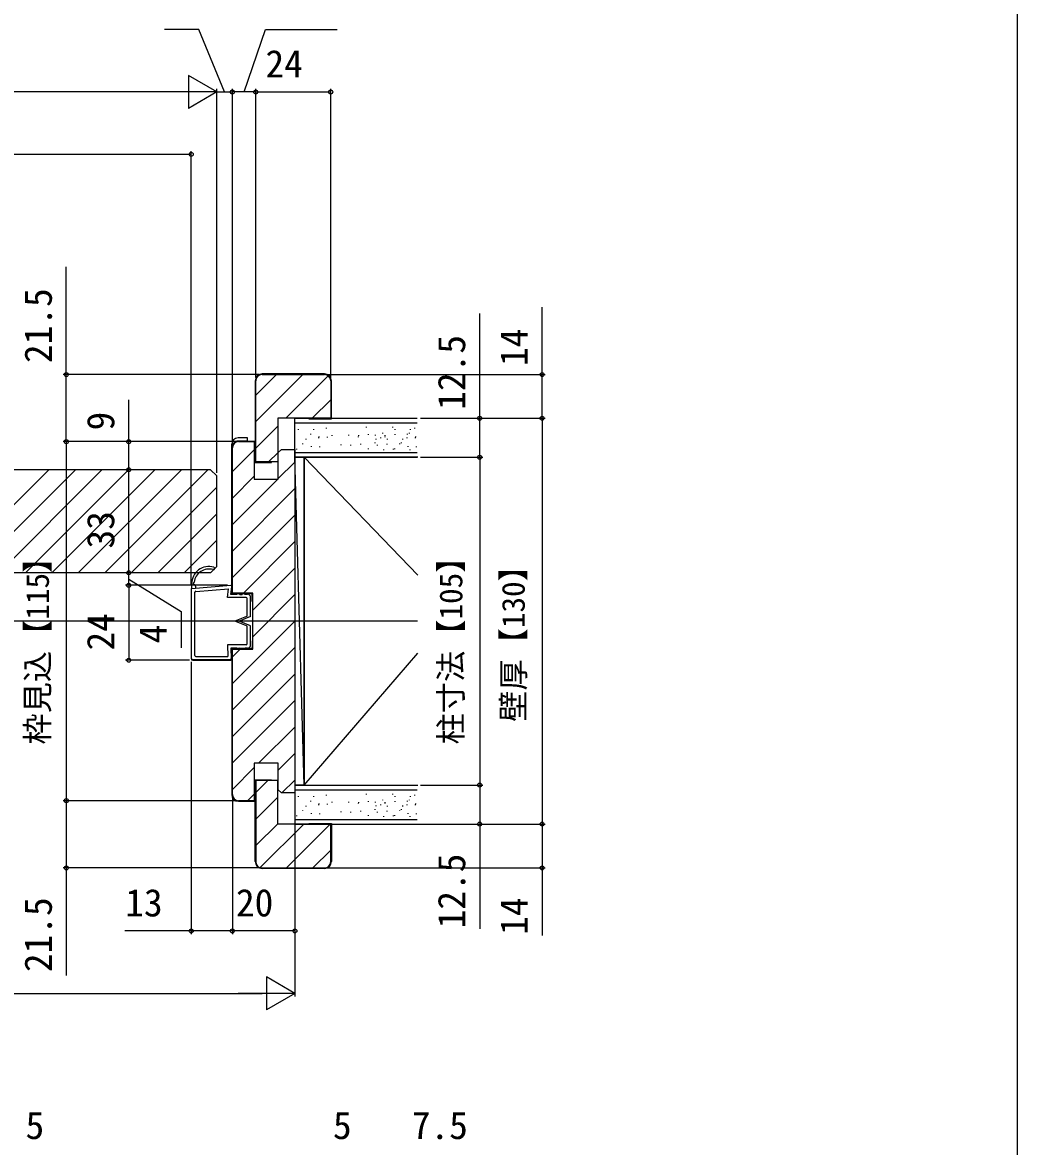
# Model space of a CAD drawing. Units: millimetres, scale not verified. Extents: x -525 to 525, y -783 to 779.
# Drawn here: x 206.3 to 525, y 72.9 to 432.9 of the extents above; entities that cross this region are included whole.
import ezdxf
from ezdxf.enums import TextEntityAlignment as Align

# ---------------------------------------------------------------- set-up
doc = ezdxf.new("R2010")
doc.units = ezdxf.units.MM
doc.header["$LTSCALE"] = 4
for name, color, linetype in [('0-3_YKK_11', 7, 'Continuous'), ('0-4_YKK_12', 2, 'Continuous'), ('0-5_YKK_13', 4, 'Continuous'), ('0-7_YKK_D', 6, 'Continuous'), ('0-8_YKK_ZWAK', 7, 'Continuous'), ('0-9_YSS_K', 3, 'Continuous'), ('0-A_YSS_KE', 3, 'Continuous')]:
    doc.layers.add(name, color=color, linetype=linetype)
doc.styles.add('ＭＳ ゴシック', font='')
doc.styles.get('ＭＳ ゴシック').set_extended_font_data('MS Gothic')

msp = doc.modelspace()

# ---------------------------------------------------------------- linework, layer by layer
at = {"layer": '0-3_YKK_11'}
for points in [[(275.5, 298.902), (280.7, 298.902), (280.7, 291.902), (280.5, 291.902)], [(280, 247.502), (279.8, 247.502), (279.8, 250.002), (273.3, 250.002), (273.3, 296.702)], [(273.5, 185.702), (273.5, 232.202), (280, 232.202), (280, 250.202), (273.5, 250.202), (273.5, 296.702)], [(275.5, 298.702), (280.5, 298.702), (280.5, 286.702), (288.2, 286.702), (288.2, 295.202), (289.2, 296.202), (293.5, 296.202)], [(293.5, 296.202), (293.5, 186.202), (289.2, 186.202), (288.2, 187.202), (288.2, 195.702), (280.5, 195.702), (280.5, 183.702), (275.5, 183.702)], [(280, 234.902), (279.8, 234.902), (279.8, 232.402), (273.3, 232.402), (273.3, 185.702)], [(275.5, 183.502), (280.7, 183.502), (280.7, 190.502), (280.5, 190.502)]]:
    msp.add_lwpolyline(points, dxfattribs=at)
for centre, radius, start, end in [((275.5, 296.702), 2.2, 90.00001, 179.99999), ((275.5, 296.702), 2, 90.00001, 179.99999), ((275.5, 185.702), 2.2, 180.00001, 269.99999), ((275.5, 185.702), 2, 180.00001, 269.99999)]:
    msp.add_arc(centre, radius, start, end, dxfattribs=at)
at = {"layer": '0-4_YKK_12'}
for p, q in [((266.5, 289.7), (141.5, 289.7)), ((181.716, 256.7), (214.716, 289.7)), ((190.201, 256.7), (223.201, 289.7)), ((198.686, 256.7), (231.686, 289.7)), ((207.172, 256.7), (240.172, 289.7)), ((215.657, 256.7), (248.657, 289.7)), ((224.142, 256.7), (257.142, 289.7)), ((232.627, 256.7), (265.627, 289.7)), ((268.5, 287.7), (266.5, 289.7)), ((268.5, 258.7), (268.5, 287.7)), ((241.113, 256.7), (268.5, 284.087)), ((249.598, 256.7), (268.5, 275.602)), ((258.083, 256.7), (268.5, 267.117)), ((266.5, 256.7), (141.5, 256.7)), ((268.5, 258.7), (266.5, 256.7)), ((260.3, 251.687), (260.3, 229.198)), ((332.825, 241.2), (-52.716, 241.2)), ((273.299, 229.228), (273.209, 231.726)), ((260.8, 228.698), (272.8, 228.698))]:
    msp.add_line(p, q, dxfattribs=at)
for centre, start, end in [((260.8, 229.198), 180, 270), ((272.8, 229.198), 270, 3.44813)]:
    msp.add_arc(centre, 0.5, start, end, dxfattribs=at)
at = {"layer": '0-5_YKK_13'}
for p, q in [((278.3, 298.9), (275.3, 298.9)), ((273.3, 296.7), (273.3, 297.9)), ((260.45, 253.198), (260.45, 251.698)), ((260.45, 251.698), (272.95, 252.698)), ((261.65, 252.405), (261.65, 251.794)), ((273, 249.798), (273.299, 252.327)), ((260.45, 229.198), (260.45, 251.698)), ((260.45, 229.198), (260.45, 251.234)), ((261.5, 230.198), (261.5, 250.461)), ((261.774, 250.759), (272.199, 251.579)), ((271.885, 248.748), (272.199, 251.579)), ((277.95, 248.748), (271.885, 248.748)), ((274.9, 249.798), (273, 249.798)), ((275.9, 249.798), (274.9, 250.198)), ((274.9, 250.198), (274.9, 249.798)), ((275.9, 249.798), (276.6, 249.798)), ((277.6, 249.798), (276.6, 250.198)), ((276.6, 250.198), (276.6, 249.798)), ((278.3, 249.798), (277.6, 249.798)), ((278.25, 243.011), (278.25, 248.448)), ((278.3, 250.198), (279.3, 249.198)), ((278.3, 250.198), (278.3, 249.798)), ((279.3, 242.698), (279.3, 249.198)), ((278.063, 242.734), (274.3, 241.198)), ((279.3, 242.698), (275.623, 241.198)), ((278.063, 239.663), (274.3, 241.198)), ((279.3, 239.698), (275.623, 241.198)), ((278.25, 233.948), (278.25, 239.385)), ((279.3, 233.198), (279.3, 239.698)), ((277.95, 233.648), (271.885, 233.648)), ((271.885, 233.648), (272.057, 229.898)), ((273, 232.598), (273.149, 229.219)), ((274.9, 232.598), (273, 232.598)), ((275.9, 232.598), (274.9, 232.198)), ((274.9, 232.198), (274.9, 232.598)), ((275.9, 232.598), (276.6, 232.598)), ((277.6, 232.598), (276.6, 232.198)), ((276.6, 232.198), (276.6, 232.598)), ((278.3, 232.598), (277.6, 232.598)), ((278.3, 232.198), (279.3, 233.198)), ((278.3, 232.198), (278.3, 232.598)), ((272.8, 228.848), (260.8, 228.848)), ((261.8, 229.898), (272.057, 229.898))]:
    msp.add_line(p, q, dxfattribs=at)
msp.add_lwpolyline([(278.3, 298.9), (278.3, 299.9), (275.3, 299.9)], dxfattribs=at)
for centre, radius, start, end in [((275.3, 297.9), 2, 90, 180), ((275.3, 297.9), 1, 90, 113.54302), ((265.95, 253.198), 5.5, 73.48217, 180), ((265.95, 253.198), 4.7, 73.48217, 173.85561), ((267.4, 258.088), 0.4, 253.48217, 0), ((267.4, 258.088), 0.4, 0, 73.48217), ((261.25, 253.198), 0.3, 116.88027, 262.81924), ((260.979, 253.733), 0.3, 296.88027, 353.85561), ((261.15, 252.405), 0.5, 0, 82.81924), ((272.95, 252.348), 0.35, 356.55187, 90), ((261.8, 250.461), 0.3, 94.96974, 180), ((277.95, 248.448), 0.3, 0, 90), ((277.95, 243.011), 0.3, 292.195, 0), ((277.95, 239.385), 0.3, 0, 67.805), ((277.95, 233.948), 0.3, 270, 0), ((260.8, 229.198), 0.35, 180, 270), ((261.8, 230.198), 0.3, 180, 270), ((272.8, 229.198), 0.35, 270, 3.44813)]:
    msp.add_arc(centre, radius, start, end, dxfattribs=at)
at = {"layer": '0-7_YKK_D'}
for p, q in [((268.5, 410.7), (259.407, 415.95)), ((259.407, 415.95), (259.407, 405.45)), ((258, 410.7), (22, 410.7)), ((268.5, 410.7), (250.313, 410.7)), ((268.5, 410.7), (259.407, 405.45)), ((268.5, 288.7), (268.5, 411.7)), ((268.5, 288.7), (268.5, 411.7)), ((268.5, 410.7), (273.5, 410.7)), ((273.5, 297.7), (273.5, 411.7)), ((273.5, 297.7), (273.5, 411.7)), ((281, 410.7), (273.5, 410.7)), ((281, 319.201), (281, 411.7)), ((281, 319.201), (281, 411.7)), ((281, 410.7), (305, 410.7)), ((305, 319.202), (305, 411.7)), ((260.3, 390.7), (65.7, 390.7)), ((260.3, 252.687), (260.3, 391.7)), ((282, 320.201), (219.3, 320.201)), ((304, 320.201), (373.716, 320.201)), ((333.716, 306.201), (373.716, 306.201)), ((333.716, 306.201), (353.716, 306.201)), ((333.716, 306.201), (373.716, 306.201)), ((372.716, 306.201), (372.716, 176.199)), ((274.5, 298.702), (219.3, 298.702)), ((274.5, 298.702), (219.3, 298.702)), ((220.3, 298.702), (220.3, 183.702)), ((274.3, 298.7), (239.3, 298.7)), ((333.716, 293.701), (353.716, 293.701)), ((333.716, 293.701), (353.716, 293.701)), ((352.716, 293.701), (352.716, 188.699)), ((264.725, 289.7), (239.3, 289.7)), ((264, 289.7), (239.3, 289.7)), ((240.3, 256.7), (240.3, 289.7)), ((257.361, 256.7), (239.3, 256.7)), ((258.361, 256.7), (239.3, 256.7)), ((240.3, 252.698), (240.3, 256.7)), ((271.95, 252.698), (239.3, 252.698)), ((271.95, 252.698), (239.3, 252.698)), ((240.3, 252.698), (240.3, 228.698)), ((259.8, 228.698), (239.3, 228.698)), ((260.3, 228.202), (260.3, 141.003)), ((333.715, 188.699), (353.716, 188.699)), ((333.715, 188.699), (353.716, 188.699)), ((274.5, 183.702), (219.3, 183.702)), ((274.5, 183.702), (219.3, 183.702)), ((273.501, 184.646), (273.501, 141.003)), ((273.501, 184.646), (273.501, 141.003)), ((293.5, 185.202), (293.5, 121.003)), ((293.5, 185.202), (293.5, 141.003)), ((306, 176.203), (373.716, 176.203)), ((333.716, 176.199), (373.716, 176.199)), ((333.716, 176.199), (353.716, 176.199)), ((282, 162.203), (219.3, 162.203)), ((304, 162.203), (373.716, 162.203)), ((293.5, 142.003), (273.501, 142.003)), ((293.5, 122.003), (284.407, 127.253)), ((284.407, 127.253), (284.407, 116.753)), ((-3, 122.003), (283, 122.003)), ((293.5, 122.003), (275.313, 122.003)), ((293.5, 122.003), (284.407, 116.753))]:
    msp.add_line(p, q, dxfattribs=at)
for points in [[(271, 410.7), (262.74, 430.7), (251.786, 430.7)], [(277.25, 410.7), (284.1, 430.7), (307.055, 430.7)], [(220.3, 298.702), (220.3, 320.201), (220.3, 354.705)], [(352.716, 293.701), (352.716, 306.201), (352.716, 339.751)], [(372.716, 306.201), (372.716, 320.201), (372.716, 341.819)], [(240.3, 289.7), (240.3, 298.7), (240.3, 312.068)], [(240.3, 254.699), (257.11, 244.263), (257.11, 232.694)], [(352.716, 188.699), (352.716, 176.199), (352.716, 142.649)], [(220.3, 183.702), (220.3, 162.203), (220.3, 127.698)], [(372.716, 176.203), (372.716, 162.203), (372.716, 140.585)], [(273.501, 142.003), (260.3, 142.003), (239.023, 142.003)]]:
    msp.add_lwpolyline(points, dxfattribs=at)
for centre in [(273.5, 410.7), (273.5, 410.7), (281, 410.7), (281, 410.7), (305, 410.7), (260.3, 390.7), (220.3, 320.201), (372.716, 320.201), (352.716, 306.201), (372.716, 306.201), (372.716, 306.201), (220.3, 298.702), (220.3, 298.702), (240.3, 298.7), (352.716, 293.701), (352.716, 293.701), (240.3, 289.7), (240.3, 289.7), (240.3, 256.7), (240.3, 256.7), (240.3, 252.698), (240.3, 252.698), (240.3, 228.698), (352.716, 188.699), (352.716, 188.699), (220.3, 183.702), (220.3, 183.702), (352.716, 176.199), (372.716, 176.203), (372.716, 176.199), (220.3, 162.203), (372.716, 162.203), (260.3, 142.003), (273.501, 142.003), (273.501, 142.003), (293.5, 142.003)]:
    msp.add_circle(centre, 0.637, dxfattribs=at)
at = {"layer": '0-8_YKK_ZWAK'}
msp.add_lwpolyline([(-525, -783.3), (525, -783.3), (525, 746.7)], dxfattribs=at)
at = {"layer": '0-9_YSS_K'}
for p, q in [((281, 313.597), (287.604, 320.201)), ((281, 305.111), (296.089, 320.201)), ((290.575, 306.201), (304.185, 319.811)), ((299.06, 306.201), (305, 312.141)), ((293.5, 306.201), (332.716, 306.201)), ((293.5, 293.701), (293.5, 306.201)), ((281, 296.626), (288, 303.626)), ((293.5, 304.701), (332.716, 304.701)), ((294.575, 302.657), (294.575, 302.457)), ((299.509, 302.657), (299.509, 302.457)), ((303.546, 303.105), (303.546, 302.905)), ((316.33, 303.442), (316.33, 303.242)), ((324.809, 303.442), (324.809, 303.242)), ((325.553, 302.657), (325.553, 302.457)), ((330.487, 302.657), (330.487, 302.457)), ((331.874, 303.105), (331.874, 302.905)), ((297.013, 299.566), (297.013, 299.366)), ((298.5, 301.199), (298.5, 300.999)), ((301.05, 300.015), (301.05, 299.815)), ((301.191, 300.302), (301.191, 300.102)), ((303.882, 300.19), (303.882, 299.99)), ((305.311, 300.8), (305.311, 300.6)), ((310.723, 300.862), (310.723, 300.662)), ((313.834, 300.351), (313.834, 300.151)), ((313.863, 300.75), (313.863, 300.55)), ((317.003, 301.087), (317.003, 300.887)), ((319.202, 300.862), (319.202, 300.662)), ((319.47, 299.629), (319.47, 299.429)), ((320.899, 300.015), (320.899, 299.815)), ((321.601, 301.535), (321.601, 301.335)), ((322.312, 300.351), (322.312, 300.151)), ((322.342, 300.75), (322.342, 300.55)), ((323.057, 299.566), (323.057, 299.366)), ((325.482, 301.087), (325.482, 300.887)), ((327.949, 299.629), (327.949, 299.429)), ((327.991, 299.566), (327.991, 299.366)), ((329.377, 300.015), (329.377, 299.815)), ((329.478, 301.199), (329.478, 300.999)), ((330.079, 301.535), (330.079, 301.335)), ((332.028, 300.015), (332.028, 299.815)), ((332.169, 300.302), (332.169, 300.102)), ((273.5, 289.126), (280.5, 296.126)), ((293.5, 295.201), (332.716, 295.201)), ((293.985, 296.426), (293.985, 296.226)), ((296.003, 298.108), (296.003, 297.908)), ((298.695, 297.211), (298.695, 297.011)), ((301.386, 297.099), (301.386, 296.899)), ((308.227, 297.772), (308.227, 297.572)), ((311.367, 297.66), (311.367, 297.46)), ((314.507, 297.996), (314.507, 297.796)), ((316.974, 296.538), (316.974, 296.338)), ((319.105, 298.445), (319.105, 298.245)), ((319.845, 297.66), (319.845, 297.46)), ((321.908, 296.202), (321.908, 296.002)), ((322.985, 297.996), (322.985, 297.796)), ((324.963, 296.426), (324.963, 296.226)), ((325.452, 296.538), (325.452, 296.338)), ((326.982, 298.108), (326.982, 297.908)), ((327.583, 298.445), (327.583, 298.245)), ((329.673, 297.211), (329.673, 297.011)), ((330.387, 296.202), (330.387, 296.002)), ((332.365, 297.099), (332.365, 296.899)), ((285.06, 292.201), (288, 295.141)), ((288.2, 286.855), (293.5, 292.155)), ((293.5, 293.701), (332.716, 293.701)), ((296.5, 293.701), (293.5, 293.701)), ((332.916, 293.701), (296.5, 293.7)), ((296.5, 293.701), (296.5, 188.701)), ((296.5, 293.7), (332.916, 255.891)), ((296.5, 188.7), (296.5, 293.7)), ((273.5, 280.641), (280.5, 287.641)), ((273.5, 272.155), (288.046, 286.702)), ((273.5, 263.67), (293.5, 283.67)), ((273.5, 255.185), (293.5, 275.185)), ((277.002, 250.202), (293.5, 266.7)), ((280, 244.714), (293.5, 258.214)), ((280, 236.229), (293.5, 249.729)), ((273.5, 221.244), (293.5, 241.244)), ((273.5, 212.758), (293.5, 232.758)), ((273.5, 229.729), (275.973, 232.202)), ((296.5, 188.7), (332.916, 230.956)), ((273.5, 204.273), (293.5, 224.273)), ((273.5, 195.788), (293.5, 215.788)), ((281.899, 195.702), (293.5, 207.303)), ((288.2, 193.517), (293.5, 198.817)), ((273.5, 187.303), (280.5, 194.303)), ((281, 186.317), (284.886, 190.203)), ((289.37, 186.202), (293.5, 190.332)), ((296.5, 188.701), (293.5, 188.701)), ((293.5, 188.7), (293.5, 176.199)), ((293.5, 188.699), (332.716, 188.699)), ((296.5, 188.7), (332.916, 188.699)), ((278.384, 183.702), (280.5, 185.817)), ((281, 177.832), (288, 184.832)), ((293.5, 187.199), (332.716, 187.199)), ((294.575, 185.155), (294.575, 184.955)), ((298.5, 183.698), (298.5, 183.498)), ((299.509, 185.155), (299.509, 184.955)), ((303.546, 185.604), (303.546, 185.404)), ((316.33, 185.94), (316.33, 185.74)), ((321.601, 184.034), (321.601, 183.834)), ((324.809, 185.94), (324.809, 185.74)), ((325.553, 185.155), (325.553, 184.955)), ((329.478, 183.698), (329.478, 183.498)), ((330.079, 184.034), (330.079, 183.834)), ((330.487, 185.155), (330.487, 184.955)), ((331.874, 185.604), (331.874, 185.404)), ((296.003, 180.607), (296.003, 180.407)), ((297.013, 182.065), (297.013, 181.865)), ((301.05, 182.513), (301.05, 182.313)), ((301.191, 182.8), (301.191, 182.6)), ((303.882, 182.688), (303.882, 182.488)), ((305.311, 183.298), (305.311, 183.098)), ((308.227, 180.271), (308.227, 180.071)), ((310.723, 183.361), (310.723, 183.161)), ((311.367, 180.158), (311.367, 179.958)), ((313.834, 182.85), (313.834, 182.65)), ((313.863, 183.249), (313.863, 183.049)), ((314.507, 180.495), (314.507, 180.295)), ((317.003, 183.585), (317.003, 183.385)), ((319.105, 180.943), (319.105, 180.743)), ((319.202, 183.361), (319.202, 183.161)), ((319.47, 182.128), (319.47, 181.928)), ((319.845, 180.158), (319.845, 179.958)), ((320.899, 182.513), (320.899, 182.313)), ((322.312, 182.85), (322.312, 182.65)), ((322.342, 183.249), (322.342, 183.049)), ((322.985, 180.495), (322.985, 180.295)), ((323.057, 182.065), (323.057, 181.865)), ((325.482, 183.585), (325.482, 183.385)), ((326.982, 180.607), (326.982, 180.407)), ((327.583, 180.943), (327.583, 180.743)), ((327.949, 182.128), (327.949, 181.928)), ((327.991, 182.065), (327.991, 181.865)), ((329.377, 182.513), (329.377, 182.313)), ((332.028, 182.513), (332.028, 182.313)), ((332.169, 182.8), (332.169, 182.6)), ((293.5, 177.699), (332.716, 177.699)), ((293.985, 178.925), (293.985, 178.725)), ((298.695, 179.71), (298.695, 179.51)), ((301.386, 179.598), (301.386, 179.398)), ((316.974, 179.037), (316.974, 178.837)), ((321.908, 178.701), (321.908, 178.501)), ((324.963, 178.925), (324.963, 178.725)), ((325.452, 179.037), (325.452, 178.837)), ((329.673, 179.71), (329.673, 179.51)), ((330.387, 178.701), (330.387, 178.501)), ((332.365, 179.598), (332.365, 179.398)), ((281, 169.347), (288, 176.347)), ((282.426, 162.287), (296.341, 176.203)), ((290.827, 162.203), (304.827, 176.203)), ((293.5, 176.199), (332.716, 176.199)), ((299.312, 162.203), (305, 167.891))]:
    msp.add_line(p, q, dxfattribs=at)
msp.add_lwpolyline([(296.5, 188.701), (293.5, 293.701), (293.5, 188.701)], dxfattribs=at)
at = {"layer": '0-A_YSS_KE'}
for p, q in [((303, 320.401), (283, 320.401)), ((283, 320.201), (303, 320.201)), ((273.3, 250.3), (273.3, 296.7)), ((283, 162.203), (303, 162.203)), ((303, 162.003), (283, 162.003))]:
    msp.add_line(p, q, dxfattribs=at)
for points in [[(280.8, 318.201), (280.8, 292.001), (286, 292.001), (286, 292.201)], [(288, 292.201), (281, 292.201), (281, 318.201)], [(305, 318.201), (305, 306.201), (288, 306.201), (288, 292.201)], [(298, 306.201), (298, 306.001), (305.2, 306.001), (305.2, 318.201)], [(280.8, 164.203), (280.8, 190.403), (286, 190.403), (286, 190.203)], [(288, 190.203), (281, 190.203), (281, 164.203)], [(305, 164.203), (305, 176.203), (288, 176.203), (288, 190.203)], [(298, 176.203), (298, 176.403), (305.2, 176.403), (305.2, 164.203)]]:
    msp.add_lwpolyline(points, dxfattribs=at)
for centre, radius, start, end in [((283, 318.201), 2.2, 90, 180), ((303, 318.201), 2.2, 0, 90), ((283, 318.201), 2, 90, 180), ((303, 318.201), 2, 0, 90), ((283, 164.203), 2.2, 180, 270), ((283, 164.203), 2, 180, 270), ((303, 164.203), 2, 270, 0), ((303, 164.203), 2.2, 270, 0)]:
    msp.add_arc(centre, radius, start, end, dxfattribs=at)

# ---------------------------------------------------------------- texts
at = {"layer": '0-7_YKK_D', "style": 'ＭＳ ゴシック'}
for s, p in [('24', (284.102, 412.7)), ('13', (239.182, 144.003)), ('20', (274.637, 144.003)), ('5', (207.228, 72.7)), ('5', (305.708, 72.7)), ('7.5', (330.966, 72.7))]:
    msp.add_text(s, height=8.798, dxfattribs=at).set_placement(p, align=Align.BOTTOM_LEFT)
for s, height, p in [('21.5', 8.798, (218.3, 323.864)), ('12.5', 8.798, (350.716, 308.91)), ('14', 8.798, (370.716, 322.91)), ('9', 8.798, (238.3, 302.295)), ('33', 8.798, (238.3, 264.473)), ('枠見込【115】', 7.331, (216.936, 201.685)), ('柱寸法【105】', 7.331, (349.353, 201.74)), ('壁厚【130】', 7.331, (369.353, 208.984)), ('24', 8.798, (238.3, 231.801)), ('4', 8.798, (255.11, 234.081)), ('12.5', 8.798, (350.716, 142.808)), ('21.5', 8.798, (218.3, 128.812)), ('14', 8.798, (370.716, 140.744))]:
    msp.add_text(s, height=height, rotation=90, dxfattribs=at).set_placement(p, align=Align.BOTTOM_LEFT)

doc.saveas('drawing.dxf')
